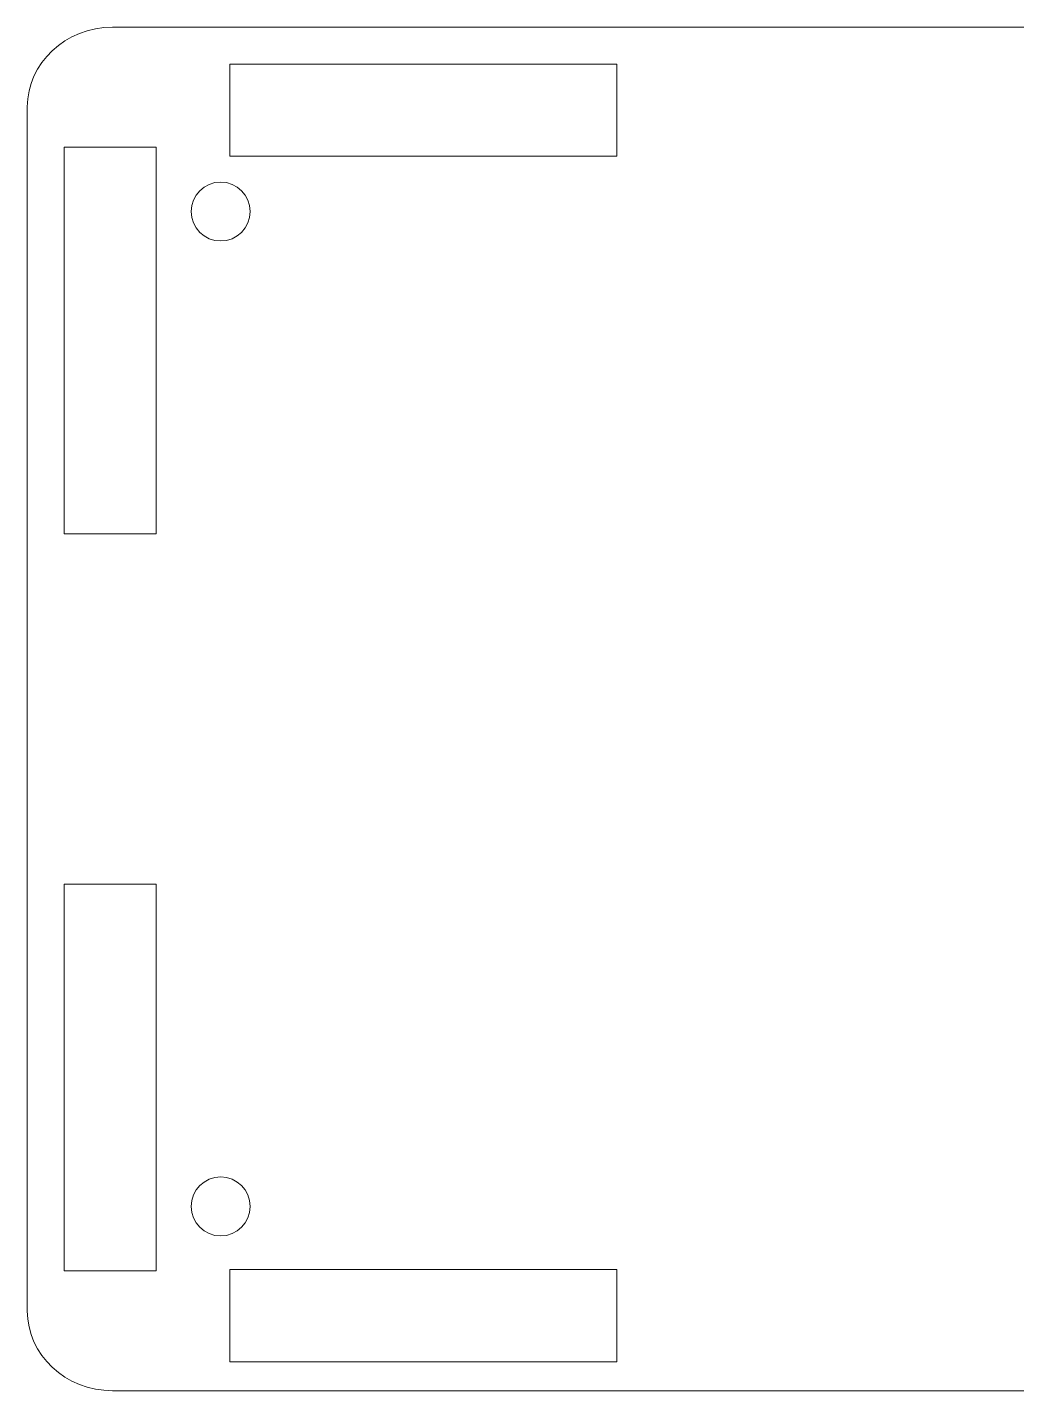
# Model space of a CAD drawing. Header units: inches. Extents: x -7.4 to 7.3, y -4 to 5.8.
# Drawn here: x -5.802 to -3.687, y -0.853 to 2.06 of the extents above; entities that cross this region are included whole.
import ezdxf

# ---------------------------------------------------------------- set-up
doc = ezdxf.new("R2010")
doc.units = ezdxf.units.IN
doc.header["$MEASUREMENT"] = 0
doc.layers.add('Layer 1', color=7, linetype='Continuous')

msp = doc.modelspace()

# ---------------------------------------------------------------- linework, layer by layer
at = {"layer": 'Layer 1', "lineweight": 5}
for points, knots in [([(-5.6199, 2.0602), (-5.6199, 2.0602), (7.1258, 2.0602), (7.1258, 2.0602), (7.1258, 2.0602), (7.226, 2.0602), (7.308, 1.9835), (7.308, 1.8898), (7.308, 1.8898), (7.308, 1.8898), (7.308, -0.6828), (7.308, -0.6828), (7.308, -0.6828), (7.308, -0.7765), (7.226, -0.8532), (7.1258, -0.8532), (7.1258, -0.8532), (7.1258, -0.8532), (-5.6199, -0.8532), (-5.6199, -0.8532), (-5.6199, -0.8532), (-5.7202, -0.8532), (-5.8022, -0.7765), (-5.8022, -0.6828), (-5.8022, -0.6828), (-5.8022, -0.6828), (-5.8022, 1.8898), (-5.8022, 1.8898), (-5.8022, 1.8898), (-5.8022, 1.9835), (-5.7202, 2.0602), (-5.6199, 2.0602)], [0, 0, 0, 0, 0.125, 0.125, 0.125, 0.125, 0.25, 0.25, 0.25, 0.25, 0.375, 0.375, 0.375, 0.375, 0.5, 0.5, 0.5, 0.5, 0.625, 0.625, 0.625, 0.625, 0.75, 0.75, 0.75, 0.75, 0.875, 0.875, 0.875, 0.875, 1, 1, 1, 1]), ([(-5.3691, 1.9814), (-5.3691, 1.9814), (-4.5424, 1.9814), (-4.5424, 1.9814), (-4.5424, 1.9814), (-4.5424, 1.9814), (-4.5424, 1.7846), (-4.5424, 1.7846), (-4.5424, 1.7846), (-4.5424, 1.7846), (-5.3691, 1.7846), (-5.3691, 1.7846), (-5.3691, 1.7846), (-5.3691, 1.7846), (-5.3691, 1.9814), (-5.3691, 1.9814)], [0, 0, 0, 0, 0.25, 0.25, 0.25, 0.25, 0.5, 0.5, 0.5, 0.5, 0.75, 0.75, 0.75, 0.75, 1, 1, 1, 1]), ([(-5.7235, 0.9775), (-5.7235, 0.9775), (-5.7235, 1.8043), (-5.7235, 1.8043), (-5.7235, 1.8043), (-5.7235, 1.8043), (-5.5266, 1.8043), (-5.5266, 1.8043), (-5.5266, 1.8043), (-5.5266, 1.8043), (-5.5266, 0.9775), (-5.5266, 0.9775), (-5.5266, 0.9775), (-5.5266, 0.9775), (-5.7235, 0.9775), (-5.7235, 0.9775)], [0, 0, 0, 0, 0.25, 0.25, 0.25, 0.25, 0.5, 0.5, 0.5, 0.5, 0.75, 0.75, 0.75, 0.75, 1, 1, 1, 1]), ([(-5.3888, 1.7294), (-5.354, 1.7294), (-5.3258, 1.7012), (-5.3258, 1.6665), (-5.3258, 1.6665), (-5.3258, 1.6317), (-5.354, 1.6035), (-5.3888, 1.6035), (-5.3888, 1.6035), (-5.4236, 1.6035), (-5.4518, 1.6317), (-5.4518, 1.6665), (-5.4518, 1.6665), (-5.4518, 1.7012), (-5.4236, 1.7294), (-5.3888, 1.7294)], [0, 0, 0, 0, 0.25, 0.25, 0.25, 0.25, 0.5, 0.5, 0.5, 0.5, 0.75, 0.75, 0.75, 0.75, 1, 1, 1, 1]), ([(-5.7235, -0.5973), (-5.7235, -0.5973), (-5.7235, 0.2294), (-5.7235, 0.2294), (-5.7235, 0.2294), (-5.7235, 0.2294), (-5.5266, 0.2294), (-5.5266, 0.2294), (-5.5266, 0.2294), (-5.5266, 0.2294), (-5.5266, -0.5973), (-5.5266, -0.5973), (-5.5266, -0.5973), (-5.5266, -0.5973), (-5.7235, -0.5973), (-5.7235, -0.5973)], [0, 0, 0, 0, 0.25, 0.25, 0.25, 0.25, 0.5, 0.5, 0.5, 0.5, 0.75, 0.75, 0.75, 0.75, 1, 1, 1, 1]), ([(-5.3888, -0.3965), (-5.354, -0.3965), (-5.3258, -0.4247), (-5.3258, -0.4595), (-5.3258, -0.4595), (-5.3258, -0.4943), (-5.354, -0.5225), (-5.3888, -0.5225), (-5.3888, -0.5225), (-5.4236, -0.5225), (-5.4518, -0.4943), (-5.4518, -0.4595), (-5.4518, -0.4595), (-5.4518, -0.4247), (-5.4236, -0.3965), (-5.3888, -0.3965)], [0, 0, 0, 0, 0.25, 0.25, 0.25, 0.25, 0.5, 0.5, 0.5, 0.5, 0.75, 0.75, 0.75, 0.75, 1, 1, 1, 1]), ([(-5.3691, -0.5945), (-5.3691, -0.5945), (-4.5424, -0.5945), (-4.5424, -0.5945), (-4.5424, -0.5945), (-4.5424, -0.5945), (-4.5424, -0.7913), (-4.5424, -0.7913), (-4.5424, -0.7913), (-4.5424, -0.7913), (-5.3691, -0.7913), (-5.3691, -0.7913), (-5.3691, -0.7913), (-5.3691, -0.7913), (-5.3691, -0.5945), (-5.3691, -0.5945)], [0, 0, 0, 0, 0.25, 0.25, 0.25, 0.25, 0.5, 0.5, 0.5, 0.5, 0.75, 0.75, 0.75, 0.75, 1, 1, 1, 1])]:
    msp.add_open_spline(points, degree=3, knots=knots, dxfattribs=at)

doc.saveas('drawing.dxf')
